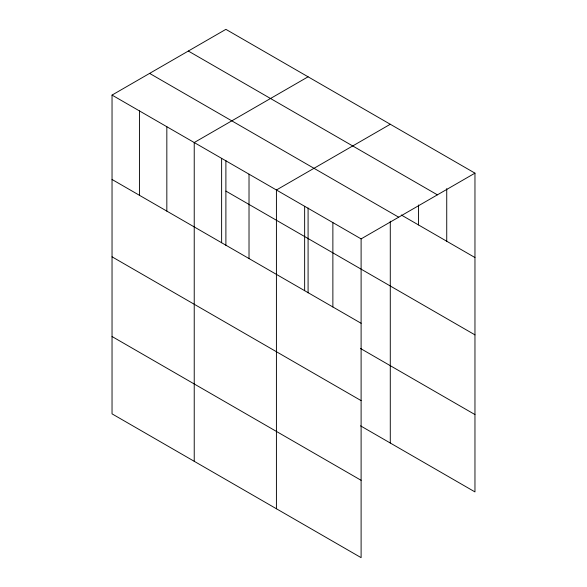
<?xml version="1.0" encoding="UTF-8"?>
<svg xmlns="http://www.w3.org/2000/svg" width="587" height="587" viewBox="0 0 587 587"><rect width="100%" height="100%" fill="white"/><g stroke="black" fill="none" stroke-linecap="round" stroke-linejoin="round"><path stroke-width="0.88" d="M112.036 95.087L361.108 238.887L361.108 557.65L112.036 413.85L112.036 95.087L225.892 29.35L474.964 173.15L474.964 491.913L360.535 425.846M308.087 76.802L194.231 142.538L194.231 461.301M390.282 124.261L276.418 189.997L276.418 508.76M361.108 238.887L474.964 173.15M188.324 51.04L437.388 194.84M401.259 214.981L474.964 257.539M149.612 73.397L398.676 217.19M225.892 191.083L474.964 334.883M112.036 179.475L361.108 323.276M360.535 348.502L474.964 414.569M112.036 256.82L361.108 400.62M112.036 336.505L361.108 480.305M446.736 188.61L446.736 241.242M418.509 204.98L418.509 224.946M390.282 221.24L390.282 443.024M332.873 222.59L332.873 306.979M308.087 207.959L308.087 292.869M304.646 206.294L304.646 290.682M249.02 174.178L249.02 258.566M225.892 160.508L225.892 245.417M221.622 158.358L221.622 242.747M166.833 126.726L166.833 211.115M139.435 110.906L139.435 195.295"/></g></svg>
